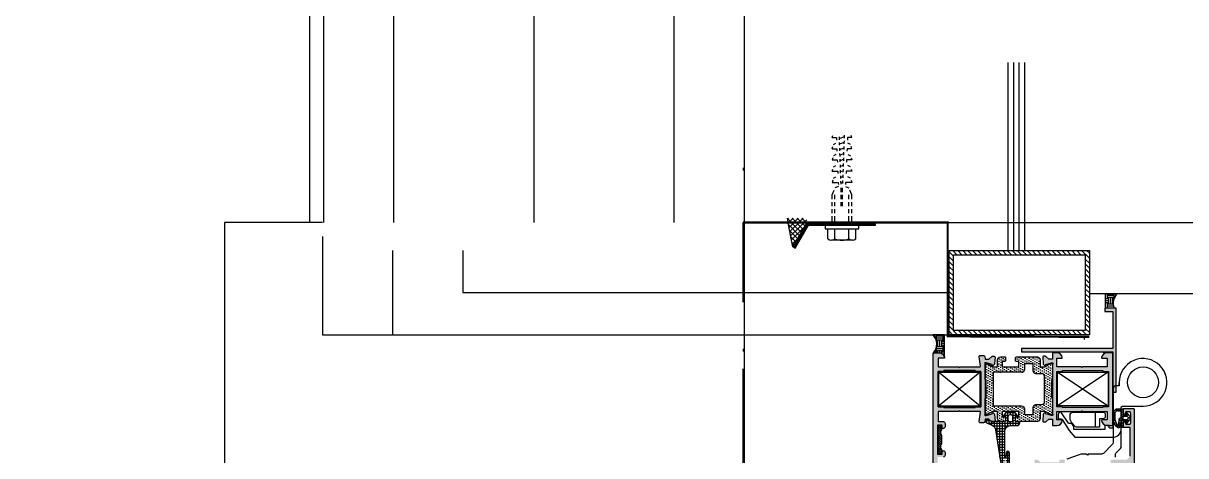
# Model space of a CAD drawing. Header units: inches. Extents: x 21 to 32698, y 13 to 3712.
# Drawn here: x 3306.04 to 3347.5, y 1443.77 to 1459.19 of the extents above; entities that cross this region are included whole.
import ezdxf

# ---------------------------------------------------------------- set-up
doc = ezdxf.new("R2010")
doc.units = ezdxf.units.IN
doc.header["$MEASUREMENT"] = 0
doc.set_wipeout_variables(frame=1)
for name, pattern in [('DOT', [6.35, 0, -6.35]), ('HIDDEN', [9.525, 6.35, -3.175]), ('IMPORT-HIDDEN2', [47.625, 31.75, -15.875])]:
    doc.linetypes.add(name, pattern=pattern)
for name, color, linetype, lineweight in [('Z_MİM_-KM-BEAM-RAY', 8, 'DOT', 25), ('Z_MİM_-KM-GLAZ', 8, 'Continuous', 25), ('Z_MİM_-KM-GLAZ-CURT', 8, 'Continuous', 25), ('Z_MİM_-KM-IZO-THERMAL', 8, 'Continuous', 25), ('Z_MİM_-KM-IZO-THERMAL-ROCKWOOL', 8, 'BATTING', 25), ('Z_MİM_-KM-PAINT', 8, 'Continuous', 25), ('Z_MİM_-KM-PATTERN-00', 8, 'Continuous', 25), ('Z_MİM_-KM-PAVEMENT', 8, 'Continuous', 25), ('Z_MİM_-KM-RAY-1', 8, 'IMPORT-HIDDEN2', 25), ('Z_MİM_-KM-STRS', 8, 'Continuous', 25), ('Z_MİM_-KM-WALL', 8, 'Continuous', 25), ('Z_MİM_-KM-WALL-IZO-TERMAL', 8, 'Continuous', 25), ('Z_MİM_-KM-WALL-PL', 8, 'Continuous', 25), ('Z_MİM_-KM-WALL-PLASTER', 8, 'Continuous', 25), ('Z_MİM_1', 8, 'Continuous', 25), ('Z_MİM_Aksesuar', 8, 'Continuous', 25), ('Z_MİM_aksesuar_k', 8, 'Continuous', 25), ('Z_MİM_AUDIT_D_040619093244-1', 8, 'Continuous', 25), ('Z_MİM_CELIK', 8, 'Continuous', 25), ('Z_MİM_fitiller_k', 8, 'Continuous', 25), ('Z_MİM_hatch_k', 8, 'Continuous', 25), ('Z_MİM_mennteşe_k', 8, 'Continuous', 25), ('Z_MİM_MYM_MEMBRAN_', 8, 'HIDDEN', 25), ('Z_MİM_PROFIL', 8, 'Continuous', 25), ('Z_MİM_yazı_numara_k', 8, 'Continuous', 25)]:
    doc.layers.add(name, color=color, linetype=linetype, lineweight=lineweight)
doc.layers.add('Z_MİM_-KM-WALL-TERMAL-PATTERN', color=8, linetype='BATTING', lineweight=25, plot=False)
doc.linetypes.add('BATTING', pattern='A,0.00254,-2.54,[134,ltypeshp.shx,S=2.54,R=0,X=-2.54,Y=0],-5.08,[134,ltypeshp.shx,S=2.54,R=180,X=2.54,Y=0],-2.54', length=10.16254)
pattern_1 = [(270, (-66260.89363, 147327.28475), (0.1905, -0.1905), [0.1905, -0.1905]), (270, (-66260.82219, 147327.28475), (0.1905, -0.1905), [0.1905, -0.1905]), (270, (-66260.75075, 147327.28475), (0.1905, -0.1905), [0.1905, -0.1905]), (360, (-66260.72694, 147327.26094), (0.1905, 0.1905), [0.1905, -0.1905]), (360, (-66260.72694, 147327.1895), (0.1905, 0.1905), [0.1905, -0.1905]), (360, (-66260.72694, 147327.11806), (0.1905, 0.1905), [0.1905, -0.1905])]

# ---------------------------------------------------------------- blocks, each defined once
blk = doc.blocks.new('TRETUVAR')
at = {"layer": 'Z_MİM_-KM-PATTERN-00'}
h = blk.add_hatch(dxfattribs=at)
h.set_pattern_fill('AR-B816', color=256, scale=0.3, angle=90)
h.set_pattern_definition([(90, (21322.77, 490.03), (-60.96, 4e-15), []), (180, (21322.77, 490.03), (-60.96, -60.96), [60.96, -60.96])])
h.paths.add_polyline_path([(22632.772, 2700.032), (19252.772, 2700.032), (19252.772, 2750.032), (19097.772, 2750.032), (19097.772, 2610.032), (22542.772, 2610.032), (22542.772, 2080.13), (22697.772, 2080.13), (22697.772, 1460.13), (22542.772, 1460.13), (22542.772, 980.032), (21222.771, 980.032), (21222.771, 590.032), (20152.772, 590.032), (20152.772, 980.032), (19012.772, 980.032), (19012.775, 1635.031), (18722.771, 1635.031), (18722.772, 2610.032), (18807.772, 2610.032), (18807.772, 2750.032), (18632.772, 2750.032), (18632.771, 1545.031), (18922.774, 1545.031), (18922.771, 890.032), (19882.772, 890.032), (19882.772, 665.017), (20022.751, 665.033), (20022.77, 490.032), (21322.771, 490.032), (21322.771, 890.032), (22632.772, 890.032), (22632.772, 1220.13), (22797.772, 1220.13), (22797.772, 2180.13), (22632.772, 2180.13)])
h.paths.add_polyline_path([(19082.772, 2750.032), (18822.772, 2750.032), (18822.772, 2610.032), (19082.772, 2610.032)], flags=16)
at = {"layer": 'Z_MİM_-KM-PAVEMENT'}
blk.add_lwpolyline([(22542.772, 1460.13), (22542.772, 980.032), (21222.771, 980.032), (21222.771, 590.032), (20152.772, 590.032), (20152.772, 980.032), (19012.772, 980.032), (19012.775, 1635.031), (18722.771, 1635.031), (18722.772, 2610.032), (22542.772, 2610.032), (22542.772, 2080.13), (22697.772, 2080.13), (22697.772, 1460.13)], close=True, dxfattribs=at)
blk = doc.blocks.new('*U147')
at = {"layer": 'Z_MİM_AUDIT_D_040619093244-1'}
for points in [[(-3.031, -16.125), (-3.106, -16.15)], [(-3.031, -16.125), (-3.031, -16.276)], [(-2.631, -16.125), (-2.706, -16.15)], [(-2.631, -16.125), (-2.631, -16.293)], [(-2.306, -16.15), (-2.231, -16.125), (-2.231, -16.31), (-2.147, -16.313)], [(-1.906, -16.15), (-1.831, -16.125), (-1.831, -16.327), (-1.752, -16.33)], [(-1.506, -16.15), (-1.431, -16.125), (-1.431, -16.344), (-1.356, -16.347)], [(-0.981, -16.125), (-1.158, -16.196)], [(-0.831, -16.125), (-0.981, -16.125)], [(-0.581, -16.125), (-0.731, -16.125)], [(-0.331, -16.125), (-0.481, -16.125)], [(-3.012, -16.383), (-3.113, -16.379)], [(-3.001, -16.566), (-3.063, -16.381)], [(-2.951, -16.565), (-3.05, -16.568)], [(-3.031, -16.276), (-2.937, -16.28)], [(-2.809, -16.391), (-2.911, -16.387)], [(-2.803, -16.559), (-2.86, -16.389)], [(-2.754, -16.557), (-2.853, -16.561)], [(-2.781, -16.175), (-2.831, -16.262)], [(-2.607, -16.398), (-2.708, -16.394)], [(-2.606, -16.552), (-2.658, -16.396)], [(-2.556, -16.55), (-2.655, -16.554)], [(-2.631, -16.293), (-2.542, -16.297)], [(-2.404, -16.406), (-2.506, -16.402)], [(-2.359, -16.543), (-2.457, -16.546)], [(-2.408, -16.544), (-2.455, -16.404)], [(-2.431, -16.262), (-2.381, -16.175)], [(-2.202, -16.413), (-2.303, -16.409)], [(-2.161, -16.535), (-2.26, -16.539)], [(-2.211, -16.537), (-2.253, -16.411)], [(-1.999, -16.421), (-2.101, -16.417)], [(-1.964, -16.528), (-2.062, -16.532)], [(-2.013, -16.53), (-2.05, -16.419)], [(-1.981, -16.175), (-2.031, -16.262)], [(-1.797, -16.428), (-1.898, -16.424)], [(-1.765, -16.521), (-1.864, -16.524)], [(-1.815, -16.523), (-1.848, -16.426)], [(-1.594, -16.436), (-1.696, -16.432)], [(-1.568, -16.513), (-1.667, -16.517)], [(-1.618, -16.515), (-1.645, -16.434)], [(-1.581, -16.175), (-1.631, -16.262)], [(-1.392, -16.443), (-1.493, -16.439)], [(-1.371, -16.506), (-1.47, -16.51)], [(-1.42, -16.508), (-1.443, -16.441)], [(-1.281, -16.35), (-1.231, -16.225)], [(-1.081, -16.45), (-1.231, -16.45)], [(-1.081, -16.5), (-1.231, -16.5)], [(-0.831, -16.225), (-0.981, -16.225)], [(-0.831, -16.45), (-0.981, -16.45)], [(-0.831, -16.5), (-0.981, -16.5)], [(-0.581, -16.225), (-0.731, -16.225)], [(-0.581, -16.45), (-0.731, -16.45)], [(-0.581, -16.5), (-0.731, -16.5)], [(-0.331, -16.225), (-0.481, -16.225)], [(-3.031, -16.825), (-3.106, -16.8)], [(-3.031, -16.674), (-2.937, -16.67)], [(-3.031, -16.825), (-3.031, -16.674)], [(-2.781, -16.775), (-2.831, -16.687)], [(-2.631, -16.825), (-2.706, -16.8)], [(-2.631, -16.657), (-2.542, -16.653)], [(-2.631, -16.825), (-2.631, -16.657)], [(-2.431, -16.687), (-2.381, -16.775)], [(-2.306, -16.8), (-2.231, -16.825), (-2.231, -16.64), (-2.147, -16.637)], [(-1.981, -16.775), (-2.031, -16.687)], [(-1.831, -16.825), (-1.906, -16.8)], [(-1.831, -16.623), (-1.752, -16.62)], [(-1.831, -16.825), (-1.831, -16.623)], [(-1.581, -16.775), (-1.631, -16.687)], [(-1.506, -16.8), (-1.431, -16.825), (-1.431, -16.606), (-1.356, -16.603)], [(-1.281, -16.6), (-1.231, -16.725)], [(-0.981, -16.825), (-1.158, -16.754)], [(-0.831, -16.725), (-0.981, -16.725)], [(-0.831, -16.825), (-0.981, -16.825)], [(-0.581, -16.725), (-0.731, -16.725)], [(-0.581, -16.825), (-0.731, -16.825)], [(-0.331, -16.725), (-0.481, -16.725)], [(-0.331, -16.825), (-0.481, -16.825)]]:
    blk.add_lwpolyline(points, dxfattribs=at)
blk.add_wipeout([(160, 5), (160, -36.5), (0, -36.5), (0, 5)])
h = blk.add_hatch()
h.set_pattern_fill('EARTH', color=256, scale=0.03, angle=-90)
h.set_pattern_definition(pattern_1)
h.paths.add_polyline_path([(3.054, -6.765), (3.054, -7.071), (2.545, -7.071), (2.545, -6.669, 0.291534)])
h = blk.add_hatch()
h.set_pattern_fill('EARTH', color=256, scale=0.03, angle=-90)
h.set_pattern_definition(pattern_1)
edge = h.paths.add_edge_path()
edge.add_arc((4.662, -13.196), 0.02, 180, 225, ccw=False)
edge.add_line((4.642, -13.196), (4.642, -13.014))
edge.add_arc((4.842, -13.014), 0.2, 104.3123, 180, ccw=False)
edge.add_line((4.793, -12.821), (4.003, -12.821))
edge.add_line((4.003, -12.821), (4.003, -13.223))
edge.add_arc((4.333, -13.574), 0.482, 49.0838, 133.181, ccw=False)
h = blk.add_hatch()
h.set_pattern_fill('ANSI31', color=256, scale=0.016667, angle=90, style=0)
h.set_pattern_definition([(225, (53.624715, 43.97109), (-0.037417734, 0.037417734), [])])
h.paths.add_polyline_path([(7.242, -13.021), (7.242, -12.921), (7.392, -12.921), (7.442, -12.961), (7.542, -12.961), (7.592, -12.921), (7.892, -12.921), (7.942, -12.961), (8.042, -12.961), (8.092, -12.921), (8.242, -12.921), (8.242, -13.021), (8.092, -13.021), (8.042, -13.061), (7.942, -13.061), (7.892, -13.021), (7.592, -13.021), (7.542, -13.061), (7.442, -13.061), (7.392, -13.021)])
at = {"layer": 'Z_MİM_Aksesuar'}
h = blk.add_hatch(dxfattribs=at)
h.set_pattern_fill('ANSI37', color=256, angle=180, style=0)
h.set_pattern_definition([(135, (336.59067, -0.34935), (0.088388348, 0.088388348), []), (45, (336.59067, -0.34935), (0.088388348, -0.088388348), [])])
h.paths.add_polyline_path([(0.866, -18.23), (0, -17.73), (-0.152, -17.73), (-0.152, -18.422)])
at = {"layer": 'Z_MİM_CELIK', "linetype": 'Continuous'}
h = blk.add_hatch(dxfattribs=at)
h.set_pattern_fill('ANSI31', color=256, style=0)
h.set_pattern_definition([(45, (9326.51327, -13494.84769), (-0.08838834765, 0.08838834765), [])])
h.paths.add_polyline_path([(1.15, -12.5), (1.15, -7.8), (3.85, -7.8), (3.85, -12.5)], flags=16)
h.paths.add_polyline_path([(1, -12.65), (1, -7.65), (4, -7.65), (4, -12.65)])
at = {"layer": 'Z_MİM_fitiller_k'}
h = blk.add_hatch(dxfattribs=at)
h.set_pattern_fill('NET', color=256, scale=0.03, style=0)
h.set_pattern_definition([(360, (-28.46501, -112.98879), (0, 0.09525), []), (90, (-28.46501, -112.98879), (-0.09525, 0), [])])
h.paths.add_polyline_path([(8.593, -10.808, 0.938467), (8.568, -10.496), (8.221, -10.496, 1), (8.221, -10.623), (8.411, -10.643), (8.586, -10.625, -1.05449), (8.592, -10.684), (8.41, -10.665, 0.025541), (8.39, -10.664), (7.442, -10.664, -0.414214), (7.242, -10.464), (7.242, -10.235, 0.414214), (7.142, -10.135), (7.112, -10.135, 0.414214), (7.092, -10.155), (7.092, -10.265, -0.392414), (7.074, -10.285, -0.010057), (7.072, -10.286), (6.952, -10.286, -0.079637), (6.946, -10.285), (6.912, -10.285), (6.912, -10.234, 0.612814), (6.881, -10.217), (6.797, -10.288, 0.219402), (6.762, -10.364), (6.762, -10.567, 0.219402), (6.797, -10.643), (6.881, -10.714, 0.612814), (6.912, -10.698), (6.912, -10.647), (6.946, -10.647, -0.07964), (6.952, -10.646), (7.072, -10.646, -0.414214), (7.092, -10.666), (7.092, -11.017, -0.317837), (7.112, -11.046), (7.112, -11.105, -0.175452), (7.105, -11.124), (7.092, -11.14), (7.092, -11.142, -0.175452), (7.069, -11.206), (7.027, -11.257, 0.175452), (7.022, -11.27), (7.022, -11.344, 0.414214), (7.042, -11.364), (7.057, -11.364, 0.293333), (7.148, -11.306), (7.239, -11.107, -0.252372), (7.391, -10.993)])
h.paths.add_polyline_path([(7.037, -10.553), (6.925, -10.553, -0.414213), (6.86, -10.488), (6.86, -10.488), (6.86, -10.444, -0.414214), (6.925, -10.379), (7.037, -10.379, -0.414213), (7.102, -10.444), (7.102, -10.488, -0.414214)], flags=16)
at = {"layer": 'Z_MİM_hatch_k'}
h = blk.add_hatch(color=256, dxfattribs=at)
h.paths.add_polyline_path([(8.452, -8.556, -0.414214), (8.472, -8.536), (8.692, -8.536), (8.692, -8.336), (8.842, -8.336), (8.842, -8.536), (9.549, -8.491, 0.396047), (9.642, -8.392), (9.642, -7.746), (9.672, -7.716), (9.642, -7.686), (9.642, -7.04, 0.396047), (9.549, -6.94), (8.842, -6.896), (8.842, -7.096), (8.692, -7.096), (8.692, -6.896), (8.472, -6.896, -0.414214), (8.452, -6.876), (8.452, -6.306), (8.365, -6.218, 0.200592), (8.336, -6.206), (7.322, -6.206, 0.414214), (7.302, -6.226), (7.302, -6.446), (7.166, -6.446, -0.312902), (7.119, -6.413), (7.104, -6.373, -0.523343), (7.122, -6.346), (7.182, -6.346, 0.414214), (7.202, -6.326), (7.202, -6.236, 0.414214), (7.152, -6.186), (6.792, -6.186, 0.414214), (6.742, -6.236), (6.742, -6.326, 0.414214), (6.762, -6.346), (6.822, -6.346, -0.523343), (6.841, -6.373), (6.826, -6.413, -0.312902), (6.779, -6.446), (6.667, -6.446), (6.642, -6.446), (6.642, -6.066, -0.414214), (6.662, -6.046), (11.572, -6.046, -0.414214), (11.672, -6.146), (11.672, -8.706, -0.414214), (11.652, -8.726), (11.552, -8.726, -0.414214), (11.532, -8.706), (11.532, -8.676), (11.272, -8.676, 0.414214), (11.252, -8.696), (11.252, -8.986, 0.414214), (11.272, -9.006), (11.532, -9.006), (11.532, -8.936, -0.57735), (11.562, -8.918), (11.662, -8.976, -0.267949), (11.672, -8.993), (11.672, -9.046, -0.414214), (11.572, -9.146), (10.502, -9.146, -0.414214), (10.452, -9.096), (10.452, -9.036, -0.414214), (10.502, -8.986), (10.702, -8.986, 0.414214), (10.752, -8.936), (10.752, -8.766, 0.414214), (10.702, -8.716), (9.872, -8.716), (9.872, -9.386), (9.965, -9.497, -0.175452), (9.972, -9.516), (9.972, -9.576, -0.440011), (9.94, -9.605), (9.699, -9.584, -0.176327), (9.687, -9.579), (9.648, -9.54, -0.573146), (9.657, -9.506), (9.685, -9.499), (9.742, -9.286), (9.742, -8.726, 0.843039), (9.684, -8.716), (8.741, -8.716, 0.843039), (8.682, -8.726), (8.682, -9.286), (8.739, -9.499), (8.768, -9.506, -0.573146), (8.777, -9.54), (8.738, -9.579, -0.176327), (8.725, -9.584), (8.485, -9.605, -0.440011), (8.452, -9.576), (8.452, -9.516, -0.175452), (8.459, -9.497), (8.552, -9.386), (8.552, -8.716), (8.472, -8.716, -0.414214), (8.452, -8.696)])
h.paths.add_polyline_path([(11.532, -8.536), (11.532, -6.286), (11.352, -6.286), (11.352, -6.186), (8.592, -6.186), (8.592, -6.746), (9.792, -6.746), (9.842, -6.746), (9.842, -6.896), (9.792, -6.896), (9.792, -7.376), (9.842, -7.416), (9.842, -8.016), (9.792, -8.056), (9.792, -8.486, 0.414214), (9.842, -8.536), (10.702, -8.536, -0.414214), (10.912, -8.746), (10.912, -8.986, 0.414214), (10.932, -9.006), (11.112, -9.006), (11.112, -8.696, -0.414214), (11.272, -8.536)], flags=16)
h = blk.add_hatch(dxfattribs=at)
h.set_pattern_fill('NET', color=256, scale=0.03, style=0)
h.set_pattern_definition([(360, (-58.47937, -43.57952), (0, 0.09525), []), (90, (-58.47937, -43.57952), (-0.09525, 0), [])])
h.paths.add_polyline_path([(7.093, -6.531), (7.288, -6.568, -0.594487), (7.315, -6.651), (7.236, -6.735), (7.044, -6.801), (6.752, -6.799), (6.663, -6.723, -0.218314), (6.646, -6.685), (6.646, -6.466, -0.414214), (6.666, -6.446), (6.826, -6.446, 0.414214), (6.846, -6.426), (6.846, -6.335), (6.806, -6.335, -0.715976), (6.794, -6.299), (6.91, -6.21, -0.165518), (6.923, -6.206), (7.019, -6.206, -0.165518), (7.032, -6.21), (7.148, -6.299, -0.715976), (7.136, -6.335), (7.096, -6.335), (7.096, -6.426, 0.414214), (7.116, -6.446), (7.296, -6.446, -0.414214), (7.316, -6.466, -0.414214), (7.266, -6.516), (7.105, -6.516, -0.196262), (7.07, -6.501, 1.871962), (7.064, -6.534, -0.148726)])
h.paths.add_polyline_path([(6.906, -6.426), (6.906, -6.31, -0.255859), (6.915, -6.293), (6.944, -6.275, -0.292354), (6.998, -6.275), (7.027, -6.293, -0.255859), (7.036, -6.31), (7.036, -6.426, -0.414214), (7.016, -6.446), (6.926, -6.446, -0.414214)], flags=16)
h.paths.add_polyline_path([(6.897, -6.516, 0.196262), (6.932, -6.501, -0.664495), (6.966, -6.516), (6.966, -6.537, 0.360529), (7.006, -6.586), (7.205, -6.623, 0.267949), (7.224, -6.617, -1.211391), (7.249, -6.648), (7.197, -6.674), (7.032, -6.731), (6.796, -6.729, -0.177462), (6.764, -6.717), (6.747, -6.703, 0.175046), (6.716, -6.691, -0.629075), (6.704, -6.666, 0.175045), (6.716, -6.634), (6.716, -6.516)], flags=16)
h = blk.add_hatch(dxfattribs=at)
h.set_pattern_fill('DOTS', color=256, scale=0.05, angle=60, style=0)
h.set_pattern_definition([(60, (-465.87709, -90.20844), (-0.048897016, 0.074057883), [0, -0.079375])])
h.paths.add_polyline_path([(6.848, -9.049, 0.131652), (6.852, -9.034), (6.852, -9.006, 0.414214), (6.812, -8.966), (6.272, -8.966), (6.242, -8.996), (5.642, -8.996), (5.612, -8.966), (5.072, -8.966, 0.414214), (5.032, -9.006), (5.032, -9.034, 0.131652), (5.036, -9.049), (5.092, -9.146), (5.126, -9.205, -0.131652), (5.142, -9.265), (5.142, -9.386, -0.414214), (5.122, -9.406), (4.892, -9.406, 0.414214), (4.792, -9.506), (4.792, -10.25, 0.236068), (4.812, -10.286), (4.932, -10.286, 0.414214), (4.952, -10.266), (4.952, -10.166), (5.142, -10.166), (5.142, -10.466), (5.142, -10.766), (4.952, -10.766), (4.952, -10.666, 0.414214), (4.932, -10.646), (4.812, -10.646, 0.414214), (4.792, -10.666), (4.792, -10.826, 0.414214), (4.892, -10.926), (5.122, -10.926, -0.414214), (5.142, -10.946), (5.142, -11.066, -0.131652), (5.126, -11.126), (5.092, -11.186), (5.036, -11.282, 0.131652), (5.032, -11.297), (5.032, -11.326, 0.414214), (5.072, -11.366), (5.612, -11.366), (5.642, -11.336), (6.242, -11.336), (6.272, -11.366), (6.812, -11.366, 0.414214), (6.852, -11.326), (6.852, -11.297, 0.131652), (6.848, -11.282), (6.793, -11.186), (6.758, -11.126, -0.131652), (6.742, -11.066), (6.742, -10.946, -0.414214), (6.762, -10.926), (6.992, -10.926, 0.414214), (7.092, -10.826), (7.092, -10.666, 0.414214), (7.072, -10.646), (6.952, -10.646, 0.414214), (6.932, -10.666), (6.932, -10.766), (6.742, -10.766), (6.742, -10.466), (6.742, -10.166), (6.932, -10.166), (6.932, -10.266, 0.414214), (6.952, -10.286), (7.072, -10.286, 0.236068), (7.092, -10.25), (7.092, -9.506, 0.414214), (6.992, -9.406), (6.762, -9.406, -0.414214), (6.742, -9.386), (6.742, -9.265, -0.131652), (6.758, -9.205), (6.793, -9.146)])
h.paths.add_polyline_path([(6.392, -9.246, -0.414214), (6.492, -9.346), (6.492, -9.556, 0.414214), (6.592, -9.656), (6.822, -9.656, -0.414214), (6.842, -9.676), (6.842, -9.946, -0.414214), (6.822, -9.966), (6.642, -9.966, 0.414214), (6.542, -10.066), (6.542, -11.066, -0.414214), (6.522, -11.086), (5.362, -11.086, -0.414214), (5.342, -11.066), (5.342, -10.066, 0.414214), (5.242, -9.966), (5.062, -9.966, -0.414214), (5.042, -9.946), (5.042, -9.676, -0.414214), (5.062, -9.656), (5.292, -9.656, 0.414214), (5.392, -9.556), (5.392, -9.346, -0.414214), (5.492, -9.246)], flags=16)
at = {"layer": 'Z_MİM_PROFIL'}
blk.add_hatch(color=256, dxfattribs=at).paths.add_polyline_path([(6.056, -6.816), (6.056, -6.696), (3.056, -6.696), (3.056, -7.096), (3.176, -7.096), (3.176, -6.816), (4.496, -6.816), (4.496, -10.077), (4.616, -10.077), (4.616, -6.816)])
h = blk.add_hatch(color=256, dxfattribs=at)
h.paths.add_polyline_path([(4.662, -6.816, 0.414214), (4.642, -6.836), (4.642, -7.017, 0.381966), (4.82, -7.215, 0.447214), (4.842, -7.196), (4.842, -7.016), (5.142, -7.016), (5.142, -7.886), (5.172, -7.916), (5.142, -7.946), (5.142, -8.816), (4.842, -8.816), (4.842, -8.636, 0.447214), (4.82, -8.616, 0.381966), (4.642, -8.814), (4.642, -8.966), (4.872, -8.966), (4.872, -9.096), (4.779, -9.207, 0.697699), (4.807, -9.256, 1.138359), (4.805, -9.315), (5.045, -9.294, 0.176327), (5.058, -9.289), (5.076, -9.27), (4.994, -8.966), (5.004, -8.966, -0.707107), (5.061, -8.966), (5.942, -8.966), (6.824, -8.966, -0.843039), (6.882, -8.976), (6.882, -8.996), (6.809, -9.27), (6.827, -9.289, 0.176327), (6.839, -9.294), (7.08, -9.315, 1.138359), (7.077, -9.256, 0.697699), (7.105, -9.207), (7.012, -9.096), (7.012, -8.966), (7.242, -8.966), (7.242, -8.814, 0.381966), (7.065, -8.616, 0.447214), (7.042, -8.636), (7.042, -8.816), (6.742, -8.816), (6.742, -7.946), (6.712, -7.916), (6.742, -7.886), (6.742, -7.016), (7.042, -7.016), (7.042, -7.196, 0.447214), (7.065, -7.215, 0.381966), (7.242, -7.017), (7.242, -6.836, 0.414214), (7.222, -6.816), (5.942, -6.816)])
h.paths.add_polyline_path([(5.312, -8.806), (5.942, -8.806), (6.572, -8.806), (6.572, -8.606), (6.602, -8.606), (6.602, -7.166), (6.572, -7.166), (6.572, -6.966), (5.942, -6.966), (5.312, -6.966), (5.312, -7.166), (5.282, -7.166), (5.282, -8.606), (5.312, -8.606)], flags=16)
h = blk.add_hatch(color=256, dxfattribs=at)
h.paths.add_polyline_path([(4.842, -12.836, 0.447214), (4.82, -12.816, 0.381966), (4.642, -13.014), (4.642, -13.196, 0.414214), (4.662, -13.216), (9.422, -13.216, 0.414214), (9.442, -13.196), (9.442, -12.766), (9.306, -12.766, 0.746966), (9.278, -12.858, -0.236898), (9.262, -12.866), (9.342, -12.866), (9.342, -13.076), (8.882, -13.076), (8.882, -12.866), (8.962, -12.866, 4.221222), (8.946, -12.858, 0.746966), (8.919, -12.766), (8.782, -12.766), (8.782, -13.056), (8.362, -13.056), (8.362, -12.856, 0.742955), (8.252, -12.822, 1.074745), (8.158, -12.896), (8.262, -12.896), (8.262, -13.066), (7.222, -13.066), (7.222, -12.896), (7.327, -12.896, 0.648232), (7.282, -12.796), (7.162, -12.796, 0.414214), (7.102, -12.856), (7.102, -13.046), (6.742, -13.046), (6.742, -12.316), (6.712, -12.286), (6.742, -12.256), (6.742, -11.527), (7.096, -11.583, 0.461006), (7.142, -11.543), (7.142, -11.422, 0.368919), (7.109, -11.382), (7.012, -11.367), (7.012, -11.236), (7.105, -11.124, 0.697699), (7.077, -11.075, 1.138359), (7.08, -11.016), (6.839, -11.037, 0.176327), (6.827, -11.043), (6.809, -11.061), (6.89, -11.366), (6.881, -11.366, -0.707107), (6.824, -11.366), (5.942, -11.366), (5.061, -11.366, -0.843039), (5.002, -11.356), (5.002, -11.336), (5.076, -11.061), (5.058, -11.043, 0.176327), (5.045, -11.037), (4.805, -11.016, 1.138359), (4.807, -11.075, 0.697699), (4.779, -11.124), (4.872, -11.236), (4.872, -11.367), (4.776, -11.382, 0.368919), (4.742, -11.422), (4.742, -11.543, 0.461006), (4.789, -11.583), (5.142, -11.527), (5.142, -12.256), (5.172, -12.286), (5.142, -12.316), (5.142, -13.046), (4.842, -13.046)])
h.paths.add_polyline_path([(6.572, -11.526), (6.572, -11.726), (6.602, -11.726), (6.602, -12.846), (6.572, -12.846), (6.572, -13.046), (5.942, -13.046), (5.312, -13.046), (5.312, -12.846), (5.282, -12.846), (5.282, -11.726), (5.312, -11.726), (5.312, -11.526), (5.942, -11.526)], flags=16)
h = blk.add_hatch(dxfattribs=at)
h.set_pattern_fill('ANSI37', color=256, scale=0.2, style=0)
h.set_pattern_definition([(315, (2686.23092, 9681.967574), (-0.01767766953, -0.01767766953), []), (225, (2686.23092, 9681.967574), (-0.01767766953, 0.01767766953), [])])
h.paths.add_polyline_path([(0, -17.73), (0.866, -18.23), (0.916, -18.144), (0.1, -17.672), (0.1, -15.281), (0, -15.281)])
at = {"layer": 'Z_MİM_yazı_numara_k'}
h = blk.add_hatch(dxfattribs=at)
h.set_pattern_fill('LINE', color=256, scale=0.0375, angle=45, style=0)
h.set_pattern_definition([(45, (82.771095, -25.493751), (-0.00331456304, 0.00331456304), [])])
edge = h.paths.add_edge_path()
edge.add_arc((7.32, -12.966), 0.0271, 0, 360)
blk.add_lwpolyline([(3.054, -7.071), (2.545, -7.071), (2.545, -6.669, 0.291534), (3.054, -6.765, 0.291534)], format="xyb")
for points in [[(3.054, -6.765), (3.054, -7.071)], [(3.054, -7.071), (2.545, -7.071)], [(4.836, -12.821), (4.003, -12.821)]]:
    blk.add_lwpolyline(points)
for points in [[(6.812, -8.966, -0.414214), (6.852, -9.006), (6.852, -9.034, -0.131652), (6.848, -9.049), (6.793, -9.146), (6.758, -9.205, 0.131652), (6.742, -9.265), (6.742, -9.386, 0.414214), (6.762, -9.406), (6.992, -9.406, -0.414214), (7.092, -9.506), (7.092, -10.25, -0.236068), (7.072, -10.286), (6.952, -10.286, -0.414214), (6.932, -10.266), (6.932, -10.166), (6.742, -10.166), (6.742, -10.466), (6.742, -10.766), (6.932, -10.766), (6.932, -10.666, -0.414214), (6.952, -10.646), (7.072, -10.646, -0.414214), (7.092, -10.666), (7.092, -10.826, -0.414214), (6.992, -10.926), (6.762, -10.926, 0.414214), (6.742, -10.946), (6.742, -11.066, 0.131652), (6.758, -11.126), (6.793, -11.186), (6.848, -11.282, -0.131652), (6.852, -11.297), (6.852, -11.326, -0.414214), (6.812, -11.366), (6.272, -11.366), (6.242, -11.336), (5.642, -11.336), (5.612, -11.366), (5.072, -11.366, -0.414214), (5.032, -11.326), (5.032, -11.297, -0.131652), (5.036, -11.282), (5.092, -11.186), (5.126, -11.126, 0.131652), (5.142, -11.066), (5.142, -10.946, 0.414214), (5.122, -10.926), (4.892, -10.926, -0.414214), (4.792, -10.826), (4.792, -10.666, -0.414214), (4.812, -10.646), (4.932, -10.646, -0.414214), (4.952, -10.666), (4.952, -10.766), (5.142, -10.766), (5.142, -10.466), (5.142, -10.166), (4.952, -10.166), (4.952, -10.266, -0.414214), (4.932, -10.286), (4.812, -10.286, -0.236068), (4.792, -10.25), (4.792, -9.506, -0.414214), (4.892, -9.406), (5.122, -9.406, 0.414214), (5.142, -9.386), (5.142, -9.265, 0.131652), (5.126, -9.205), (5.092, -9.146), (5.036, -9.049, -0.131652), (5.032, -9.034), (5.032, -9.006, -0.414214), (5.072, -8.966), (5.612, -8.966), (5.642, -8.996), (6.242, -8.996), (6.272, -8.966)], [(6.592, -9.656, -0.414214), (6.492, -9.556), (6.492, -9.346, 0.414214), (6.392, -9.246), (5.492, -9.246, 0.414214), (5.392, -9.346), (5.392, -9.556, -0.414214), (5.292, -9.656), (5.062, -9.656, 0.414214), (5.042, -9.676), (5.042, -9.946, 0.414214), (5.062, -9.966), (5.242, -9.966, -0.414214), (5.342, -10.066), (5.342, -11.066, 0.414214), (5.362, -11.086), (6.522, -11.086, 0.414214), (6.542, -11.066), (6.542, -10.066, -0.414214), (6.642, -9.966), (6.822, -9.966, 0.414214), (6.842, -9.946), (6.842, -9.676, 0.414214), (6.822, -9.656)], [(4.648, -13.21, -0.198912), (4.642, -13.196), (4.642, -13.014, -0.342804), (4.793, -12.821), (4.003, -12.821), (4.003, -13.223, -0.384351)]]:
    blk.add_lwpolyline(points, format="xyb", close=True)
for points in [[(6.572, -12.846), (6.602, -12.846), (6.602, -11.726), (6.572, -11.726), (6.572, -11.526), (5.942, -11.526), (5.312, -11.526), (5.312, -11.726), (5.282, -11.726), (5.282, -12.846), (5.312, -12.846), (5.312, -13.046), (5.942, -13.046), (6.572, -13.046)], [(7.592, -13.021), (7.542, -13.061), (7.442, -13.061), (7.392, -13.021), (7.242, -13.021), (7.242, -12.921), (7.392, -12.921), (7.442, -12.961), (7.542, -12.961), (7.592, -12.921), (7.892, -12.921), (7.942, -12.961), (8.042, -12.961), (8.092, -12.921), (8.242, -12.921), (8.242, -13.021), (8.092, -13.021), (8.042, -13.061), (7.942, -13.061), (7.892, -13.021)]]:
    blk.add_lwpolyline(points, close=True)
for centre, start, end in [((2.875, -6.317), 226.361, 291.8318), ((4.333, -13.574), 49.0838, 133.639)]:
    blk.add_arc(centre, 0.482, start, end)
at = {"layer": 'Z_MİM_-KM-GLAZ-CURT'}
blk.add_lwpolyline([(0, -35), (0, -38.5), (160, -38.5), (160, -35)], dxfattribs=at)
at = {"layer": 'Z_MİM_-KM-RAY-1', "ltscale": 0.15}
blk.add_line((160, -20), (0, -20), dxfattribs=at)
at = {"layer": 'Z_MİM_-KM-WALL'}
blk.add_lwpolyline([(0, -20), (0, 0)], dxfattribs=at)
at = {"layer": 'Z_MİM_-KM-WALL-IZO-TERMAL', "ltscale": 1.5}
blk.add_lwpolyline([(1, -32.5), (4, -32.5), (4, -12.5)], dxfattribs=at)
at = {"layer": 'Z_MİM_-KM-WALL-PLASTER', "ltscale": 1.5}
for points in [[(0, 2.5), (2.542, 2.5), (2.542, -7.65)], [(0.503, -35), (4.003, -35), (4.003, -11.366)]]:
    blk.add_lwpolyline(points, dxfattribs=at)
at = {"layer": 'Z_MİM_-KM-WALL-TERMAL-PATTERN', "ltscale": 0.16}
blk.add_lwpolyline([(1, -30), (2.5, -30), (2.5, -12.703)], dxfattribs=at)
at = {"layer": 'Z_MİM_1'}
for p, q in [((4.648, -7.127), (4.615, -7.149)), ((4.048, -7.831), (4.177, -7.831))]:
    blk.add_line(p, q, dxfattribs=at)
at = {"layer": 'Z_MİM_Aksesuar'}
blk.add_line((0.866, -18.23), (-0.152, -18.422), dxfattribs=at)
at = {"layer": 'Z_MİM_aksesuar_k'}
for p, q in [((5.342, -8.786), (6.542, -6.986)), ((5.342, -6.986), (6.542, -8.786)), ((6.552, -11.546), (5.332, -13.026)), ((5.332, -11.546), (6.552, -13.026)), ((5.332, -11.546), (6.552, -13.026)), ((6.552, -11.546), (5.332, -13.026))]:
    blk.add_line(p, q, dxfattribs=at)
for points in [[(5.342, -8.786), (5.342, -6.986), (6.542, -6.986), (6.542, -8.786)], [(5.332, -11.546), (6.552, -11.546), (6.552, -13.026), (5.332, -13.026)], [(6.552, -11.546), (5.332, -11.546), (5.332, -13.026), (6.552, -13.026)]]:
    blk.add_lwpolyline(points, close=True, dxfattribs=at)
at = {"layer": 'Z_MİM_AUDIT_D_040619093244-1'}
for p, q in [((0.581, -15.975), (0.231, -15.975)), ((0.631, -16.1), (0.631, -16.85)), ((0.581, -16.225), (0.231, -16.225)), ((0.581, -16.725), (0.231, -16.725)), ((0.581, -16.975), (0.231, -16.975))]:
    blk.add_line(p, q, dxfattribs=at)
blk.add_lwpolyline([(0, -17.73), (0.866, -18.23), (0.916, -18.144), (0.1, -17.672), (0.1, -15.281), (0, -15.281)], close=True, dxfattribs=at)
for points in [[(-0.081, -16.125), (-0.231, -16.125)], [(-0.044, -16.125), (-0.194, -16.125)], [(-0.015, -16.125), (-0.165, -16.125)], [(0.131, -17.075), (0.231, -17.075), (0.231, -15.875), (0.131, -15.875)], [(-0.081, -16.225), (-0.231, -16.225)], [(-0.044, -16.225), (-0.194, -16.225)], [(-0.015, -16.225), (-0.165, -16.225)], [(-0.081, -16.725), (-0.231, -16.725)], [(-0.081, -16.825), (-0.231, -16.825)], [(-0.044, -16.725), (-0.194, -16.725)], [(-0.044, -16.825), (-0.194, -16.825)], [(-0.015, -16.725), (-0.165, -16.725)], [(-0.015, -16.825), (-0.165, -16.825)]]:
    blk.add_lwpolyline(points, dxfattribs=at)
for centre, radius, start, end in [((0.45, -16.1), 0.181, 316.3972, 43.6028), ((-0.019, -16.475), 0.65, 337.3801, 22.6199), ((0.45, -16.85), 0.181, 316.3972, 43.6028)]:
    blk.add_arc(centre, radius, start, end, dxfattribs=at)
at = {"layer": 'Z_MİM_CELIK'}
for p, q in [((1, -9.95), (-5.701, -9.95)), ((1, -10.15), (-5.701, -10.15)), ((1, -10.35), (-5.701, -10.35)), ((1, -10.55), (-5.701, -10.55))]:
    blk.add_line(p, q, dxfattribs=at)
at = {"layer": 'Z_MİM_CELIK', "linetype": 'Continuous'}
blk.add_lwpolyline([(1, -12.65), (1, -7.65), (4, -7.65), (4, -12.65), (1, -12.65)], dxfattribs=at)
blk.add_lwpolyline([(1.15, -12.5), (1.15, -7.8), (3.85, -7.8), (3.85, -12.5)], close=True, dxfattribs=at)
at = {"layer": 'Z_MİM_fitiller_k'}
for points in [[(6.846, -6.426), (6.846, -6.335), (6.806, -6.335, -0.715976), (6.794, -6.299), (6.91, -6.21, -0.165518), (6.923, -6.206), (7.019, -6.206, -0.165518), (7.032, -6.21), (7.148, -6.299, -0.715976), (7.136, -6.335), (7.096, -6.335), (7.096, -6.426, 0.414214), (7.116, -6.446), (7.296, -6.446, -0.414214), (7.316, -6.466, -0.414214), (7.266, -6.516), (7.105, -6.516, -0.196262), (7.07, -6.501, 1.871962), (7.064, -6.534, -0.148078), (7.092, -6.531, -0.000634), (7.093, -6.531), (7.288, -6.568, -0.594487), (7.315, -6.651), (7.236, -6.735), (7.044, -6.801), (6.752, -6.799), (6.663, -6.723, -0.218314), (6.646, -6.685), (6.646, -6.466, -0.414214), (6.666, -6.446), (6.826, -6.446, 0.414214)], [(7.249, -6.648), (7.197, -6.674), (7.032, -6.731), (6.796, -6.729, -0.177462), (6.764, -6.717), (6.747, -6.703, 0.175046), (6.716, -6.691, -0.629806), (6.705, -6.666, 0.000523), (6.704, -6.666, 0.175045), (6.716, -6.634), (6.716, -6.516), (6.897, -6.516, 0.196262), (6.932, -6.501, -0.664495), (6.966, -6.516), (6.966, -6.537, 0.360529), (7.006, -6.586), (7.205, -6.623, 0.267949), (7.224, -6.617, -1.211391)], [(6.944, -6.275, -0.292354), (6.998, -6.275), (7.027, -6.293, -0.255859), (7.036, -6.31), (7.036, -6.426, -0.414214), (7.016, -6.446), (6.926, -6.446, -0.414214), (6.906, -6.426), (6.906, -6.31, -0.255859), (6.915, -6.293)], [(6.86, -10.488), (6.86, -10.488, 0.414213), (6.925, -10.553), (7.037, -10.553, 0.414214), (7.102, -10.488), (7.102, -10.444, 0.414213), (7.037, -10.379), (6.925, -10.379, 0.414214), (6.86, -10.444)]]:
    blk.add_lwpolyline(points, format="xyb", close=True, dxfattribs=at)
for points in [[(8.39, -10.664), (7.442, -10.664, -0.414214), (7.242, -10.464), (7.242, -10.235, 0.414214), (7.142, -10.135), (7.112, -10.135, 0.414214), (7.092, -10.155), (7.092, -10.265, -0.414214), (7.072, -10.285), (6.912, -10.285), (6.912, -10.234, 0.612814), (6.881, -10.217), (6.797, -10.288, 0.219402), (6.762, -10.364), (6.762, -10.567, 0.219402), (6.797, -10.643), (6.881, -10.714, 0.612814), (6.912, -10.698), (6.912, -10.647), (7.072, -10.647, -0.414214), (7.092, -10.667), (7.092, -11.142, -0.175452), (7.069, -11.206), (7.027, -11.257, 0.175452), (7.022, -11.27), (7.022, -11.344, 0.414214), (7.042, -11.364), (7.057, -11.364, 0.293333), (7.148, -11.306), (7.239, -11.107, -0.252372), (7.391, -10.993), (8.593, -10.808, 0.938467)], [(8.568, -10.496), (8.221, -10.496, 1), (8.221, -10.623), (8.411, -10.643)]]:
    blk.add_lwpolyline(points, format="xyb", dxfattribs=at)
at = {"layer": 'Z_MİM_hatch_k'}
blk.add_lwpolyline([(11.572, -6.046), (6.662, -6.046, 0.414214), (6.642, -6.066), (6.642, -6.446), (6.779, -6.446, 0.312902), (6.826, -6.413), (6.841, -6.373, 0.523343), (6.822, -6.346), (6.762, -6.346, -0.414214), (6.742, -6.326), (6.742, -6.236, -0.414214), (6.792, -6.186), (7.152, -6.186, -0.414214), (7.202, -6.236), (7.202, -6.326, -0.414214), (7.182, -6.346), (7.122, -6.346, 0.523343), (7.104, -6.373), (7.119, -6.413, 0.312902), (7.166, -6.446), (7.302, -6.446), (7.302, -6.226, -0.414214), (7.322, -6.206), (8.336, -6.206, -0.200592)], format="xyb", dxfattribs=at)
at = {"layer": 'Z_MİM_mennteşe_k'}
blk.add_line((7.296, -7.434), (6.766, -7.434), dxfattribs=at)
blk.add_lwpolyline([(8.372, -6.714), (8.246, -6.714, -0.198912), (8.211, -6.7), (8.055, -6.544, 0.198912), (7.984, -6.514), (6.602, -6.514, -0.414214), (6.552, -6.464), (6.552, -5.736, 2.414214), (5.702, -6.586), (5.829, -6.586), (5.829, -6.704, 0.414214), (5.929, -6.804), (7.85, -6.804, -0.198912), (7.921, -6.834), (8.233, -7.146, -0.198912), (8.262, -7.217), (8.262, -7.688), (8.292, -7.718), (8.262, -7.748), (8.262, -7.908, 0.087198), (8.28, -8.01), (8.442, -8.457, 0.339454)], format="xyb", dxfattribs=at)
for points in [[(5.829, -6.586), (5.702, -6.586), (5.829, -6.586), (5.829, -6.714, 0.414214), (5.929, -6.814), (7.306, -6.814, -0.414214), (7.336, -6.844), (7.336, -6.914, -0.414214), (7.306, -6.944), (7.236, -6.944), (7.236, -7.104), (7.376, -7.104), (7.376, -8.204), (7.305, -8.204, 0.155219), (7.259, -8.219), (7.206, -8.257, 0.243349), (7.172, -8.322), (7.172, -8.348, -0.24262), (7.151, -8.389), (6.789, -8.647, 0.212984), (6.769, -8.682), (6.769, -8.683, 0.414214), (6.849, -8.763), (7.001, -8.763), (7.001, -8.663, -0.26051), (7.028, -8.616), (7.419, -8.375), (7.656, -8.174), (7.656, -6.814, 0.414214), (7.356, -6.514), (6.602, -6.514, -0.414214), (6.552, -6.464), (6.552, -5.736, 2.414214), (5.702, -6.586)], [(6.766, -7.143, -0.414214), (6.816, -7.093), (6.949, -7.093, -0.414214), (6.999, -7.143), (6.999, -7.284), (7.296, -7.284), (7.296, -8.105, -0.233693), (7.257, -8.185), (7.109, -8.297, -0.164588), (6.988, -8.338), (6.876, -8.338, -0.414214), (6.766, -8.228)]]:
    blk.add_lwpolyline(points, format="xyb", close=True, dxfattribs=at)
blk.add_circle((5.702, -5.736), 0.55, dxfattribs=at)
blk.add_circle((5.702, -5.736), 0.55, dxfattribs=at)
blk.add_circle((5.702, -5.736), 0.55, dxfattribs=at)
at = {"layer": 'Z_MİM_MYM_MEMBRAN_', "ltscale": 20, "const_width": 0.08}
blk.add_lwpolyline([(4.077, -7.65), (4.058, -12.703), (4.058, -12.703), (0, -12.703), (0, -20), (0, -20)], dxfattribs=at)
at = {"layer": 'Z_MİM_PROFIL'}
for points in [[(6.056, -6.816), (6.056, -6.696), (3.056, -6.696), (3.056, -7.096), (3.176, -7.096), (3.176, -6.816), (4.496, -6.816), (4.496, -10.077), (4.616, -10.077), (4.616, -6.816)], [(5.312, -8.606), (5.282, -8.606), (5.282, -7.166), (5.312, -7.166), (5.312, -6.966), (5.942, -6.966), (6.572, -6.966), (6.572, -7.166), (6.602, -7.166), (6.602, -8.606), (6.572, -8.606), (6.572, -8.806), (5.942, -8.806), (5.312, -8.806)], [(5.312, -11.526), (5.942, -11.526), (6.572, -11.526), (6.572, -11.726), (6.602, -11.726), (6.602, -12.846), (6.572, -12.846), (6.572, -13.046), (5.942, -13.046), (5.312, -13.046), (5.312, -12.846), (5.282, -12.846), (5.282, -11.726), (5.312, -11.726)], [(6.572, -11.526), (5.942, -11.526), (5.312, -11.526), (5.312, -11.726), (5.282, -11.726), (5.282, -12.846), (5.312, -12.846), (5.312, -13.046), (5.942, -13.046), (6.572, -13.046), (6.572, -12.846), (6.602, -12.846), (6.602, -11.726), (6.572, -11.726)]]:
    blk.add_lwpolyline(points, close=True, dxfattribs=at)
blk.add_lwpolyline([(4.642, -7.017, 0.381966), (4.82, -7.215, 0.447214), (4.842, -7.196), (4.842, -7.016), (5.142, -7.016), (5.142, -7.886), (5.172, -7.916), (5.142, -7.946), (5.142, -8.816), (4.842, -8.816), (4.842, -8.636, 0.447214), (4.82, -8.616, 0.381966), (4.642, -8.814), (4.642, -8.966), (4.872, -8.966), (4.872, -9.096), (4.779, -9.207, 0.175452), (4.772, -9.226), (4.772, -9.286, 0.440011), (4.805, -9.315), (5.045, -9.294, 0.176327), (5.058, -9.289), (5.097, -9.25, 0.573146), (5.088, -9.216), (5.059, -9.209), (5.002, -8.996), (5.002, -8.976, -0.843039), (5.061, -8.966), (5.942, -8.966), (6.824, -8.966, -0.843039), (6.882, -8.976), (6.882, -8.996), (6.825, -9.209), (6.797, -9.216, 0.573146), (6.788, -9.25), (6.827, -9.289, 0.176327), (6.839, -9.294), (7.08, -9.315, 0.440011), (7.112, -9.286), (7.112, -9.226, 0.175452), (7.105, -9.207), (7.012, -9.096), (7.012, -8.966), (7.242, -8.966), (7.242, -8.814, 0.381966), (7.065, -8.616, 0.447214), (7.042, -8.636), (7.042, -8.816), (6.742, -8.816), (6.742, -7.946), (6.712, -7.916), (6.742, -7.886), (6.742, -7.016), (7.042, -7.016), (7.042, -7.196, 0.447214), (7.065, -7.215, 0.381966), (7.242, -7.017), (7.242, -6.836, 0.414214), (7.222, -6.816), (5.942, -6.816), (4.662, -6.816, 0.414214), (4.642, -6.836)], format="xyb", close=True, dxfattribs=at)
blk.add_lwpolyline([(9.422, -13.216), (4.662, -13.216, -0.414214), (4.642, -13.196), (4.642, -13.014, -0.381966), (4.82, -12.816, -0.447214), (4.842, -12.836), (4.842, -13.046), (5.142, -13.046), (5.142, -12.316), (5.172, -12.286), (5.142, -12.256), (5.142, -11.55, 0.461006), (5.119, -11.531), (4.789, -11.583, -0.461006), (4.742, -11.543), (4.742, -11.422, -0.368919), (4.776, -11.382), (4.872, -11.367), (4.872, -11.236), (4.779, -11.124, -0.175452), (4.772, -11.105), (4.772, -11.046, -0.440011), (4.805, -11.016), (5.045, -11.037, -0.176327), (5.058, -11.043), (5.097, -11.082, -0.573146), (5.088, -11.115), (5.059, -11.122), (5.002, -11.336), (5.002, -11.356, 0.843039), (5.061, -11.366), (5.942, -11.366), (6.824, -11.366, 0.843039), (6.882, -11.356), (6.882, -11.336), (6.825, -11.122), (6.797, -11.115, -0.573146), (6.788, -11.082), (6.827, -11.043, -0.176327), (6.839, -11.037), (7.08, -11.016, -0.440011), (7.112, -11.046), (7.112, -11.105, -0.175452), (7.105, -11.124), (7.012, -11.236), (7.012, -11.367), (7.109, -11.382, -0.368919), (7.142, -11.422), (7.142, -11.543, -0.461006), (7.096, -11.583), (6.765, -11.531, 0.461006), (6.742, -11.55), (6.742, -12.256), (6.712, -12.286), (6.742, -12.316), (6.742, -13.046), (7.102, -13.046), (7.102, -12.856, -0.414214), (7.162, -12.796), (7.282, -12.796, -0.414214), (7.342, -12.856), (7.342, -12.896), (7.222, -12.896), (7.222, -13.066), (8.262, -13.066), (8.262, -12.896), (8.142, -12.896), (8.142, -12.856, -0.414214), (8.202, -12.796), (8.302, -12.796, -0.414214), (8.362, -12.856)], format="xyb", dxfattribs=at)
at = {"layer": 'Z_MİM_yazı_numara_k'}
blk.add_circle((7.32, -12.966), 0.0271, dxfattribs=at)
blk = doc.blocks.new('-KM_Kiriş İzi_ZK')
at = {"layer": 'Z_MİM_-KM-BEAM-RAY'}
blk.add_line((0, 530), (0, 150), dxfattribs=at)

msp = doc.modelspace()

# ---------------------------------------------------------------- linework, layer by layer
at = {"layer": 'Z_MİM_-KM-IZO-THERMAL'}
msp.add_lwpolyline([(4654.257, 1293.058), (4654.257, 969.583), (3319.258, 969.583), (3319.258, 1624.583), (3029.258, 1624.583), (3029.258, 2594.584), (6844.258, 2594.584), (6844.258, 969.583), (5329.257, 969.583), (5329.257, 1293.058)], dxfattribs=at)
at = {"layer": 'Z_MİM_-KM-IZO-THERMAL-ROCKWOOL', "ltscale": 0.45}
msp.add_lwpolyline([(4649.257, 1293.058), (4649.257, 974.583), (3324.258, 974.583), (3324.258, 1629.583), (3034.258, 1629.583), (3034.258, 2589.584), (6839.258, 2589.584), (6839.258, 974.583), (5334.257, 974.583), (5334.257, 1293.058)], dxfattribs=at)
at = {"layer": 'Z_MİM_-KM-PAINT'}
msp.add_lwpolyline([(4657.257, 1293.058), (4657.257, 966.583), (3316.258, 966.583), (3316.258, 1621.583), (3026.258, 1621.583), (3026.258, 2597.584), (6847.258, 2597.584), (6847.258, 966.583), (5326.257, 966.583), (5326.257, 1293.058)], dxfattribs=at)
at = {"layer": 'Z_MİM_-KM-WALL-PLASTER'}
for points in [[(4656.757, 1293.058), (4656.757, 967.083), (3316.758, 967.083), (3316.758, 1622.083), (3026.758, 1622.083), (3026.758, 2597.084), (6846.758, 2597.084), (6846.758, 967.083), (5326.757, 967.083), (5326.757, 1293.058)], [(4644.257, 1293.058), (4644.257, 979.583), (3329.258, 979.583), (3329.258, 1634.583), (3039.258, 1634.583), (3039.258, 2584.584), (6834.258, 2584.584), (6834.258, 979.583), (5339.257, 979.583), (5339.257, 1293.058)]]:
    msp.add_lwpolyline(points, dxfattribs=at)

# ---------------------------------------------------------------- block references
at = {"layer": 'Z_MİM_-KM-STRS'}
msp.add_blockref('TRETUVAR', (-15696.014, -12.949), dxfattribs=at)

# ---------------------------------------------------------------- next in the draw order: block references
at = {"layer": 'Z_MİM_-KM-GLAZ', "ltscale": 1.5, "rotation": 270}
msp.add_blockref('*U147', (3351.714, 1452.083), dxfattribs=at)

# ---------------------------------------------------------------- next in the draw order: linework, layer by layer
at = {"layer": 'Z_MİM_-KM-WALL-PL'}
msp.add_lwpolyline([(4641.757, 982.083), (3331.758, 982.083), (3331.758, 1637.083), (3041.758, 1637.083), (3041.758, 2582.084), (6831.758, 2582.084), (6831.758, 982.083), (5341.758, 982.083)], dxfattribs=at)

# ---------------------------------------------------------------- next in the draw order: block references
at = {"layer": 'Z_MİM_-KM-BEAM-RAY'}
msp.add_blockref('-KM_Kiriş İzi_ZK', (3331.714, 982.083), dxfattribs=at)

doc.saveas('drawing.dxf')
